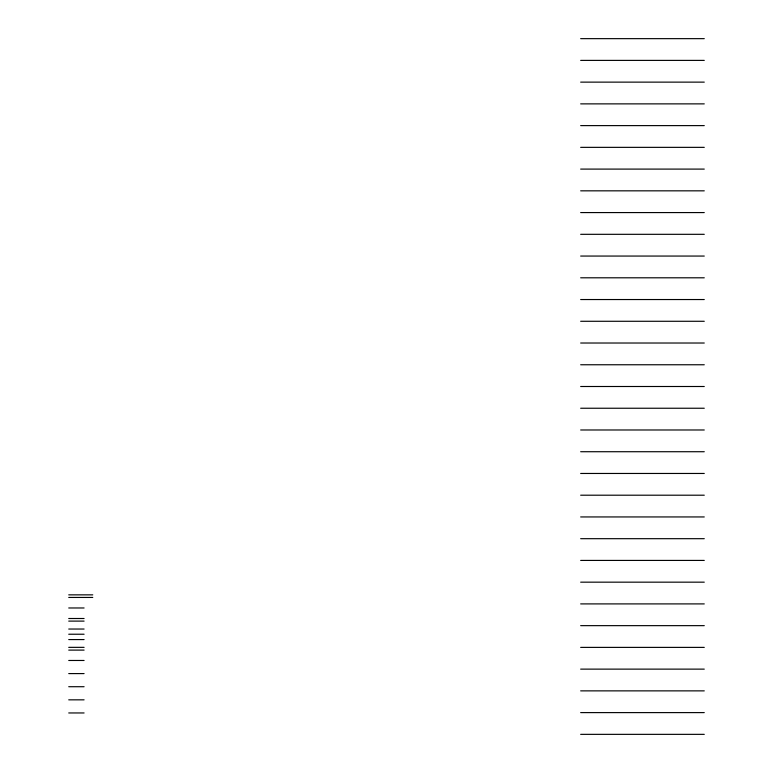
<?xml version="1.0" encoding="UTF-8"?>
<svg xmlns="http://www.w3.org/2000/svg" width="773" height="773" viewBox="0 0 773 773"><rect width="100%" height="100%" fill="white"/><g stroke="black" fill="none" stroke-linecap="round" stroke-linejoin="round"><path stroke-width="1.16" d="M580.658 38.65L704.271 38.65M580.658 60.391L704.271 60.391M580.658 82.131L704.271 82.131M580.658 103.872L704.271 103.872M580.658 125.613L704.271 125.613M580.658 147.353L704.271 147.353M580.658 169.094L704.271 169.094M580.658 190.834L704.271 190.834M580.658 212.575L704.271 212.575M580.658 234.316L704.271 234.316M580.658 256.056L704.271 256.056M580.658 277.797L704.271 277.797M580.658 299.538L704.271 299.538M580.658 321.278L704.271 321.278M580.658 343.019L704.271 343.019M580.658 364.759L704.271 364.759M580.658 386.5L704.271 386.5M580.658 408.241L704.271 408.241M580.658 429.981L704.271 429.981M580.658 451.722L704.271 451.722M580.658 473.463L704.271 473.463M580.658 495.203L704.271 495.203M580.658 516.944L704.271 516.944M580.658 538.684L704.271 538.684M580.658 560.425L704.271 560.425M580.658 582.166L704.271 582.166M68.729 594.852L92.77 594.852M68.729 597.442L92.77 597.442M580.658 603.906L704.271 603.906M68.729 607.974L84.093 607.974M68.729 618.506L84.093 618.506M68.729 621.106L84.093 621.106M580.658 625.647L704.271 625.647M68.729 629.038L84.093 629.038M68.729 634.227L84.093 634.227M68.729 639.571L84.093 639.571M68.729 647.349L84.093 647.349M580.658 647.388L704.271 647.388M68.729 650.103L84.093 650.103M68.729 660.471L84.093 660.471M580.658 669.128L704.271 669.128M68.729 673.592L84.093 673.592M68.729 686.714L84.093 686.714M580.658 690.869L704.271 690.869M68.729 699.836L84.093 699.836M580.658 712.609L704.271 712.609M68.729 712.957L84.093 712.957M580.658 734.35L704.271 734.35"/></g></svg>
